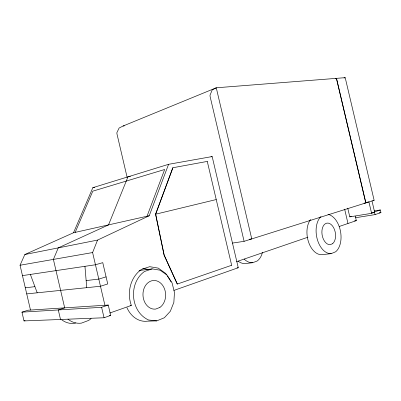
<?xml version="1.0" encoding="UTF-8"?>
<svg xmlns="http://www.w3.org/2000/svg" width="401" height="401" viewBox="0 0 401 401"><rect width="100%" height="100%" fill="white"/><g stroke="black" fill="none" stroke-linecap="round" stroke-linejoin="round"><path stroke-width="0.6" d="M231.708 265.256L177.282 284.063L164.119 255.146L155.603 214.214L172.846 167.743L207.337 161.408M172.891 167.733L155.638 214.204L164.149 255.136L177.317 284.053M30.491 310.058L20.05 265.241L24.827 254.52L97.543 240.084L149.242 215.748L168.57 164.315L212.169 156.56L238.259 267.723L173.899 290.419M147.022 216.249L164.661 169.503L92.796 191.162L75.172 232.38M104.912 305.261L92.601 252.555L97.543 240.084M24.827 254.52L73.518 232.75L92.842 187.678L168.57 164.315M232.339 243.101L244.104 241.327L374.128 200.289L345.201 77.664L216.269 87.789L123.077 126.009L119.107 128.054L116.891 132.641L116.922 133.713L127.182 177.583M310.63 219.442A19.624 12.236 80.5 0 0 308.429 241.673A19.624 12.236 80.5 0 0 322.003 254.69L331.216 253.622L335.682 251.758A19.88 12.205 80.4 0 0 340.399 230.796A19.88 12.205 80.4 0 0 328.023 214.38M126.957 307.677A25.689 20.531 87.8 0 0 147.648 321.151L156.746 320.875L164.36 317.757L170.34 311.246L173.854 302.384L174.455 292.489L172.089 282.966L167.082 275.161L160.129 270.204L152.2 268.886L143.267 270.008A25.689 20.531 87.8 0 0 139.012 270.926M238.149 261.146A17.524 12.296 81.4 0 0 245.362 263.552L252.69 262.705L257.226 260.981A17.724 12.301 81.3 0 0 262.465 252.289M75.664 322.95L74.631 323.336A22.261 19.333 -87.4 0 1 61.709 319.777M335.261 78.771L336.474 78.35L365.847 202.901L363.998 203.232M104.049 317.767L110.676 315.407L108.255 305.046L28.1 310.214L21.96 312.153L24 320.92L104.049 317.767L101.608 307.316L21.96 312.153M344.018 78.08L345.201 77.664M109.859 313.006L131.348 305.427C126.731 292.9 130.235 277.467 141.297 269.477L149.678 266.685L158.245 268.124L165.743 273.467L166.751 275.046M101.608 307.316L108.255 305.046M236.545 261.673L307.908 237.217M339.166 226.505L356.329 220.625L355.276 216.164M355.642 217.713L375.09 214.605L380.95 212.59L380.328 209.969L374.173 210.981M347.732 208.129L349.787 216.866L371.607 213.327L374.664 212.289L371.993 200.961M152.2 268.886L144.455 271.502C128.305 283.021 130.255 311.747 148.626 320.023L156.746 320.875M380.328 209.969L374.464 211.949L375.09 214.605M349.787 216.866L351.336 216.355M24 320.92L25.118 320.554M106.08 276.86L98.796 279.086L86.14 280.585M210.971 156.916L212.169 156.56M155.603 214.214L216.229 199.553M73.518 232.75L149.242 215.748M92.842 187.678L94.666 187.332M130.415 176.39L127.964 176.846L108.531 224.891L58.27 247.883L53.393 259.412L64.686 307.853L58.29 309.948L60.516 319.482M372.925 200.505L374.128 200.289M366.504 202.36L368.92 201.934L371.607 213.327M20.05 265.241L92.601 252.555M371.642 212.781L374.664 212.289M379.1 212.891L380.95 212.59M354.484 220.911L356.329 220.625M249.347 239.282L251.758 238.911L216.269 87.789L212.189 89.954L210.019 95.197L210.089 96.451L244.104 241.327M22.466 275.617L95.453 264.76L102.761 262.665L107.739 283.958L100.471 286.249L26.722 293.893M25.303 287.803L34.912 286.66M123.077 126.009L124.315 125.864M237.026 267.858L238.259 267.723M130.104 305.502L131.348 305.427M109.423 315.462L110.676 315.407M142.731 268.485L148.2 269.387M167.428 276.094L171.132 281.868M30.371 274.444L37.198 292.805M336.434 78.355L365.812 202.911M344.639 209.152L347.978 223.487M207.282 161.418L231.648 265.277M84.952 266.324L86.731 287.672M252.69 262.705A17.724 12.301 81.3 0 1 244.139 259.071M331.216 253.622A19.88 12.205 80.4 0 1 317.241 239.166A19.88 12.205 80.4 0 1 320.99 216.535M91.107 318.554A22.576 19.469 -88 0 1 88.666 320.414L81.418 323.131A22.576 19.469 -88 0 1 67.909 319.126M332.589 243.708L330.128 244.695A10.917 6.702 80.4 0 1 322.003 230.139A10.917 6.702 80.4 0 1 332.494 225.933A10.917 6.702 80.4 0 1 332.589 243.708M159.909 307.417L155.713 309.071A14.341 11.333 87.4 0 1 143.368 290.72A14.341 11.333 87.4 0 1 161.262 283.682A14.341 11.333 87.4 0 1 159.909 307.417"/></g></svg>
